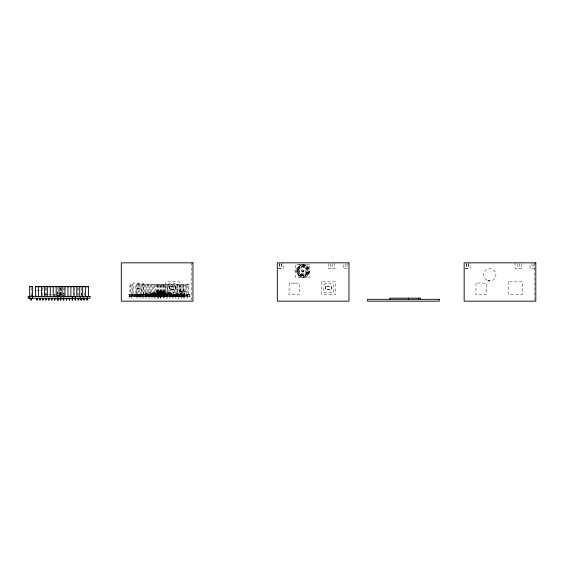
<?xml version="1.0" encoding="UTF-8"?>
<svg xmlns="http://www.w3.org/2000/svg" width="564" height="564" viewBox="0 0 564 564"><rect width="100%" height="100%" fill="white"/><g stroke="black" fill="none" stroke-linecap="round" stroke-linejoin="round"><path stroke-width="0.42" stroke-dasharray="2.82 2.11" d="M51.98 295.05L52.057 295.12M152.245 293.139L152.322 293.139M158.498 293.654L158.512 293.076L163.151 293.076L163.546 294.584M136.728 294.352L137.017 288.324L141.324 288.472L141.36 294.352M151.61 294.013L154.585 294.345C151.786 292.885 151.201 293.238 151.751 294.337M151.688 293.153L154.522 293.139L154.691 294.041M138.927 288.331L138.92 288.789M166.852 294.612L166.902 293.992M45.042 295.606L45.169 294.33L52.452 294.33M145.413 294.584L145.413 292.497L152.696 292.497L152.696 294.584M303.404 270.805C301.465 272.983 302.755 268.281 303.319 271.129M156.848 293.195L156.651 296.438M166.154 294.612L166.274 293.992L171.541 293.992L171.66 294.612M158.547 293.717L158.399 298.06M156.179 296.438L156.545 290.756L160.973 290.953L161.064 296.438M169.207 294.57L169.207 292.942L153.493 292.942L153.493 294.57L153.471 284.616M36.794 295.212L36.752 294.641M307.648 273.632L307.648 267.985M308.952 272.941L307.704 275.105M307.62 273.681L305.244 275.866L300.281 275.866C296.135 274.104 296.135 267.512 300.281 265.75L305.582 265.919M152.463 294.584L153.267 293.611M158.082 293.654L158.512 293.076M130.347 284.616L130.806 285.081L130.806 293.886L131.969 293.886L131.969 285.081L132.434 284.616M136.234 284.616L136.7 285.081L136.7 293.886L137.856 293.886L137.856 285.081L138.321 284.616M139.181 284.616L139.639 285.081L139.639 293.886L140.803 293.886L140.803 285.081L141.268 284.616M142.121 284.616L142.586 285.081L142.586 293.886L143.742 293.886L143.742 285.081L144.208 284.616M145.068 284.616L145.533 285.081L145.533 293.886L146.689 293.886L146.689 285.081L147.155 284.616M148.008 284.616L148.473 285.081L148.473 293.886L149.636 293.886L149.636 285.081L150.094 284.616M150.955 284.616L151.42 285.081L151.42 293.886L152.576 293.886L152.576 285.081L153.041 284.616M155.495 296.438L155.523 285.081L155.988 284.616M156.841 284.616L157.307 285.081L158.928 284.616M159.788 284.616L160.254 285.081L161.875 284.616M162.735 284.616L163.2 285.081L164.822 284.616M156.778 294.38L156.186 294.669M167.304 293.886L167.304 285.081L167.762 284.616M153.239 293.823L170.243 293.886L170.243 285.081L170.709 284.616M171.569 284.616L172.027 285.081L172.027 293.886L173.19 293.886L173.19 285.081L173.656 284.616M174.509 284.616L174.974 285.081L174.974 293.886L176.137 293.886L176.137 285.081L176.595 284.616M179.049 296.438L179.077 285.081L179.542 284.616M181.946 294.584L181.946 296.438L182.024 285.081L182.489 284.616M184.936 296.438L184.971 285.081L185.429 284.616M186.289 284.616L186.754 285.081L188.376 284.616M179.669 294.352L179.444 296.438M157.067 294.239L157.645 293.802M136.89 294.584L136.89 298.074L137.278 298.25L137.658 298.074L137.658 294.584M139.837 294.584L139.837 298.074L140.225 298.25L140.605 298.074L140.605 294.584M142.784 294.584L142.784 298.074L143.171 298.25L143.552 298.074L143.552 294.584M145.723 294.584L145.723 298.074L146.111 298.25L146.492 298.074L146.492 294.584M148.649 293.773L148.67 298.074L149.058 298.25L149.439 298.074L149.46 293.773M151.617 294.584L151.617 298.074L152.005 298.25L152.386 298.074L152.386 294.584L152.35 296.438M154.148 296.438L154.494 293.611L154.557 298.074L155.326 298.074L155.615 293.611M157.504 294.584L157.504 298.074L157.892 298.25L158.272 298.074L158.244 293.541M161.177 297.531L160.486 297.531L160.486 294.584L160.451 298.074L161.219 298.074L161.226 293.611M163.391 294.584L163.391 298.074L163.779 298.25L164.159 298.074L164.124 293.611L164.018 294.817M166.443 293.611L166.338 298.074L166.725 298.25L167.106 298.074L167.106 294.584M169.32 294.521L169.285 298.074L169.672 298.25L170.053 298.074L170.06 293.541L171.921 293.541L171.9 294.584M172.309 294.197L172.224 298.074L172.612 298.25L172.993 298.074L172.993 294.584M175.2 294.584L175.171 298.074L175.559 298.25L175.94 298.074L175.975 294.352L175.143 294.197M176.539 294.584L176.539 293.541L178.104 293.541L178.118 298.074L178.506 298.25L178.887 298.074L178.887 294.584M181.107 294.584L181.058 298.074L181.446 298.25L181.827 298.074L181.827 294.584M184.005 294.584L184.005 298.074L184.393 298.25L184.773 298.074L184.773 294.584M186.945 294.584L186.945 298.074L187.333 298.25L187.713 298.074L187.713 294.584M131.003 294.584L131.003 298.074L131.391 298.25L131.772 298.074L131.772 294.584M186.945 298.074L187.713 298.074M36.773 290.157L37.443 290.157M137.242 283.579L139.167 283.579M293.252 283.579L295.176 283.579M301.507 264.382L304.003 264.382M278.412 268.133L283.248 268.133M465.251 268.133L470.087 268.133M278.412 268.584L283.248 268.584L283.248 262.831M347.191 268.584L343.201 268.584L343.201 262.831M465.251 268.584L470.087 268.584L470.087 262.831M534.827 268.584L530.04 268.584L530.04 263.656M130.806 285.081L131.969 285.081M136.7 285.081L137.856 285.081M139.639 285.081L140.803 285.081M142.586 285.081L143.742 285.081M145.533 285.081L146.689 285.081M148.473 285.081L149.636 285.081M151.42 285.081L152.576 285.081M153.901 284.616L155.523 285.081M165.675 284.616L167.304 285.081M168.622 284.616L170.243 285.081M172.027 285.081L173.19 285.081M174.974 285.081L176.137 285.081M177.456 284.616L179.077 285.081M180.402 284.616L182.024 285.081M183.342 284.616L184.971 285.081M136.728 288.789L139.16 288.789L139.153 288.359M39.325 290.157L40.305 290.157M36.561 290.622L37.534 290.622M156.172 291.172L161.071 291.172M156.418 291.637L165.252 291.637M179.091 291.637L184.978 291.637M57.07 292.589L58.064 292.589M60.017 292.589L60.827 293.005L59.847 293.005M56.837 293.005L58.106 293.005M156.75 293.195L160.105 293.195L159.929 294.584L159.936 291.637M57.993 293.47L57.295 293.47L57.295 287.584M59.699 293.47L61.483 293.47M63.189 293.47L64.423 293.47M81.787 293.47L81.329 293.47L81.329 295.677M84.734 293.47L84.156 293.47L84.156 295.677M153.239 293.52L169.461 293.52M154.74 296.438L154.811 293.611L155.079 294.584M155.883 296.438L156.235 293.611L156.327 296.438L156.418 284.616M157.067 293.654L164.928 293.611L165.012 296.438M165.245 293.611L165.414 296.438M166.401 293.611L166.627 294.584M167.557 293.611L167.783 296.438M168.142 293.611L168.368 294.584M169.44 293.611L170.652 294.478M181.58 293.654L180.127 293.654L180.127 294.584M145.286 293.773L152.823 293.773M156.545 293.717L160.296 293.717M169.44 293.717L170.243 294.584L170.314 296.438M179.077 293.886L177.921 293.886L177.921 285.081M182.024 293.886L180.861 293.886L180.861 285.081M184.971 293.886L183.808 293.886L183.808 285.081M152.823 294.063L144.447 294.063L144.405 296.438M162.918 294.063L161.988 294.063L161.953 296.438M163.243 294.119L164.829 294.119M167.409 294.119L168.974 294.119M170.06 294.119L171.921 294.119M176.539 294.119L178.104 294.119L178.083 294.584M158.879 294.239L162.792 294.239M59.791 294.33L61.384 294.33M136.516 294.352L141.571 294.352M145.984 294.295L146.795 294.295M147.317 294.295L150.792 294.295M151.314 294.295C152.731 295.24 151.42 293.217 152.125 294.415M163.236 294.345L165.788 294.345M135.839 294.436L138.603 294.584M152.414 294.478L152.054 294.584M155.967 294.478L161.452 294.478M162.925 294.478L164.928 294.478M169.863 294.408L169.778 294.803L172.499 294.803M172.415 294.408L172.521 296.438M180.127 294.464L181.58 294.464M166.042 294.634L166.5 294.514M170.786 294.641L171.139 284.616M171.273 294.648L171.717 294.648M54.123 294.775L59.361 294.775M156.186 294.817L165.872 294.803M59.791 294.909L61.384 294.909M169.595 294.894L175.975 294.901M54.222 295L54.976 295M57.027 295.113L61.201 295.113M30.308 295.254L31.817 295.254M57.133 295.374L66.693 295.353M158.237 297.531L157.539 297.531L157.61 293.541M164.124 297.531L163.426 297.531L163.504 293.611M131.003 298.074L131.772 298.074M136.89 298.074L137.658 298.074M139.837 298.074L140.605 298.074M142.784 298.074L143.552 298.074M145.723 298.074L146.492 298.074M148.67 298.074L149.439 298.074M151.617 298.074L152.386 298.074M154.557 298.074L155.326 298.074M157.504 298.074L158.272 298.074M158.406 298.06L158.9 298.06L158.893 291.637M160.451 298.074L161.219 298.074M163.391 298.074L164.159 298.074M166.338 298.074L167.106 298.074M169.285 298.074L170.053 298.074M172.224 298.074L172.993 298.074M175.171 298.074L175.94 298.074M178.118 298.074L178.887 298.074M181.058 298.074L181.827 298.074M184.005 298.074L184.773 298.074M151.596 293.795L154.677 293.781L154.522 293.139M152.632 293.893L152.661 294.415M153.408 293.893L153.436 294.415M154.191 293.893C154.98 295.176 153.549 293.618 154.451 294.175M158.674 293.541L158.956 294.373M488.234 280.794L489.827 281.006L486.746 280.181A6.155 6.155 0 0 1 486.746 269.514A6.155 6.155 0 0 1 495.982 274.851A6.155 6.155 0 0 1 486.746 280.181M305.709 266.004L306.64 266.716M164.018 293.802L164.596 294.239M165.76 294.584L165.76 281.831L179.437 281.831L179.669 296.438M306.858 266.934L307.563 267.851M307.697 266.511L308.952 268.668M68.97 294.775L69.217 295.353M156.799 293.717L157.025 294.584L156.996 291.637M156.693 293.717L156.926 294.584M54.433 295.614L54.278 294.972L54.433 295.635M170.92 293.992L170.934 296.438M154.458 294.422L154.437 293.893M153.683 294.415L153.655 293.893M152.9 294.415L152.879 293.893M152.097 293.9L152.118 294.359M151.85 293.9L151.878 294.415M154.191 293.971L154.219 294.422M163.151 293.076L163.165 293.654M534.827 262.831L534.827 300.485M533.896 263.656L533.896 268.584M532 263.656L532 268.584M521.594 263.677L521.594 268.746L515.052 268.746L515.052 262.831M519.225 263.677L519.225 268.746M517.378 263.677L517.378 268.746M468.409 263.656L468.409 268.584M468.282 263.585L468.282 268.133M466.506 263.656L466.506 268.584M466.428 263.585L466.428 268.133M347.057 263.656L347.057 268.584M345.161 263.656L345.161 268.584M334.755 262.831L334.755 268.746L328.213 268.746L328.213 262.831M332.386 263.677L332.386 268.746M330.532 263.677L330.532 268.746M303.679 265.757L303.679 266.589L301.846 266.589L301.846 265.757M303.679 275.859L303.679 275.028L301.846 275.028L301.846 275.859M281.57 263.656L281.57 268.584M281.443 263.585L281.443 268.133M279.666 263.656L279.666 268.584M279.589 263.585L279.589 268.133M191.295 262.831L191.295 300.485M189.187 294.584L189.187 296.438M189.116 294.584L189.116 296.438M188.806 294.584L188.806 284.616L135.804 284.616L135.839 294.584M187.911 285.081L187.911 293.886L186.754 293.886L186.754 285.081M187.882 294.584L187.882 296.438M187.826 294.584L187.826 296.438M187.565 294.584L187.565 296.438M187.333 294.584L187.333 296.438M187.1 294.584L187.1 296.438M185.859 284.616L185.859 294.584M185.478 294.584L185.478 296.438M184.4 291.637L184.329 296.438M184.181 294.584L184.097 296.438M183.85 291.637L183.85 285.751L183.159 285.751L183.159 291.637M183.836 296.438L183.836 294.584L183.85 297.531L183.159 297.531L183.159 294.584L183.124 296.438M183.709 294.584L183.624 296.438M183.596 294.584L183.596 296.438M182.912 284.616L182.955 296.438M182.856 294.584L182.856 296.438M182.496 291.637L182.496 294.584M182.383 294.584L182.383 296.438M182.271 294.584L182.271 296.438M181.566 291.637L181.58 294.584M181.354 294.584L181.354 296.438M180.91 291.637L180.91 285.751L180.212 285.751L180.212 291.637M180.91 294.584L180.91 297.531L180.212 297.531L180.212 294.584M180.84 294.584L180.896 296.438M180.438 294.584L180.438 294.063L179.507 294.063L179.592 296.438M179.972 284.616L180.008 296.438M179.909 294.584L179.909 296.438M179.768 294.584L179.768 296.438M179.296 294.584L179.296 296.438M179.176 294.584L179.204 296.438M178.732 294.584L178.732 296.438M178.414 294.584L178.414 296.438M178.266 294.584L178.287 296.438M177.935 294.063L177.949 296.438M177.667 294.119L177.674 296.438M177.406 294.584L177.406 296.438M177.23 294.584L177.23 296.438M177.068 294.584L177.068 296.438M177.025 284.616L176.941 296.438M176.56 294.119L176.673 296.438M176.201 294.584L176.102 296.438L176.088 294.584M175.855 294.901L175.855 294.197L169.715 294.204L169.715 294.894M175.644 294.584L175.644 296.438L175.552 294.584M175.467 294.584L175.467 296.438M175.348 294.584L175.348 296.438M174.91 294.197L174.198 294.197M174.875 294.584L174.833 296.438M174.727 294.584L174.727 296.438M174.607 296.438L174.544 294.063L173.62 294.063L173.55 296.438M174.361 294.584L174.361 296.438M174.318 294.584L174.318 296.438M174.121 294.584L174.121 296.438M174.086 284.616L174.022 296.438M173.966 294.197L169.595 294.359L169.609 296.438M173.874 294.584L173.874 296.438L173.754 294.584M173.726 294.584L173.726 296.438M173.409 294.584L173.451 296.438M173.374 294.267L173.289 296.438M173.254 294.197L173.162 296.438M172.817 294.584L172.817 296.438M172.612 294.584L172.612 296.438M172.415 294.295L172.415 294.803M172.119 294.274L172.112 296.438M172.062 294.584L172.062 296.438M171.625 293.541L171.71 296.438M171.604 294.119L171.519 296.438M171.484 294.119L171.484 294.584M171.188 294.119L171.223 296.438M170.793 294.119L170.758 296.438M170.631 294.204L170.61 296.438M170.497 294.119L170.462 296.438M170.356 293.541L170.356 294.584M169.863 294.295L169.863 294.803M169.461 294.584L169.461 296.438M169.087 285.081L169.087 293.886M169.052 294.521L169.115 296.438M168.974 293.541L168.988 296.438M168.735 294.521L168.544 294.119M168.283 294.584L168.255 296.438M168.192 284.616L167.889 294.521M167.719 294.584L167.691 296.438M167.6 293.611L167.543 296.438M167.409 293.541L167.395 296.438M167.254 296.438L167.247 293.611L166.93 296.438M166.14 285.081L166.14 293.886M166.168 294.584L166.168 296.438M165.992 296.438L166.091 293.611L165.788 294.803M165.872 294.408L165.887 296.438M165.605 294.584L165.527 296.438M165.28 293.611L165.28 294.584M165.252 284.616L165.245 294.584M165.16 294.584L165.16 296.438M164.885 293.611L164.892 296.438M164.787 291.637L164.787 294.584M164.667 291.637L164.596 294.817M164.575 294.584L164.575 296.438M164.357 285.081L164.455 296.438M164.307 293.611L164.328 296.438M164.124 291.637L164.124 285.751L163.426 285.751L163.426 291.637M163.905 294.063L163.983 296.438M163.779 291.637L163.863 296.438M163.729 293.611L163.729 294.584M163.2 285.081L163.229 296.438M163.151 293.611L163.13 296.438M162.968 293.611L162.933 294.817M162.883 291.637L162.918 294.584M162.77 291.637L162.792 294.817M162.658 296.438L162.608 293.611L162.559 296.438M162.39 296.438L162.425 292.497L159.238 292.497L159.238 293.654M162.305 284.616L162.305 294.584M162.143 294.845L162.143 293.28L156.581 293.28L156.581 294.845M162.03 293.611L162.101 296.438M161.84 291.637L161.797 294.845M161.727 291.637L161.727 294.584M161.628 294.584L161.628 296.438M161.41 285.081L161.48 296.438M161.304 294.535L161.382 296.438M161.177 291.637L161.177 285.751L160.486 285.751L160.486 291.637M160.832 291.637L160.888 296.438M160.74 294.535L160.747 296.438M160.648 293.611L160.599 296.438M160.254 285.081L160.331 296.438M160.183 294.584L160.183 296.438M160.063 293.611L160.028 294.584M159.823 291.637L159.859 296.438M159.711 293.611L159.711 296.438M159.612 294.535L159.598 296.438M159.485 293.611L159.45 296.438M159.358 284.616L159.344 294.584M159.133 293.611L159.126 296.438M159.027 294.535L158.977 296.438M158.78 291.637L158.731 294.817M158.47 285.081L158.512 294.584M158.237 291.637L158.237 285.751L157.539 285.751L157.539 291.637M158.216 294.535L158.131 296.438M157.885 291.637L157.934 294.584M157.85 294.38L157.828 296.438M157.751 293.611L157.652 296.438M157.307 285.081L157.356 296.438M157.271 293.28L157.243 296.438M157.144 293.541L157.067 294.817M156.877 291.637L156.926 294.845M156.799 293.541L156.771 296.438M156.009 293.611L156.101 294.584M155.742 292.942L154.268 292.942M155.037 293.611L155.037 294.584M154.853 293.611L154.853 296.438M154.367 285.081L154.444 296.438M154.268 293.611L154.268 296.438M153.972 294.584L153.972 296.438M153.824 294.584L153.824 296.438M153.704 294.584L153.676 296.438M153.556 294.584L153.556 296.438M153.267 294.584L153.267 296.438M153.091 294.584L153.091 296.438M152.795 294.584L152.823 296.438M152.675 294.584L152.675 296.438M152.548 294.584L152.548 296.438M152.125 293.773L152.202 296.438M151.913 294.584L151.913 296.438M151.864 294.584L151.864 296.438M151.723 294.119L151.723 294.521M151.497 294.584L151.448 296.438M151.314 293.773L151.392 296.438M151.025 294.584L151.025 296.438M150.877 294.584L150.912 296.438M150.792 293.773L150.792 294.584M150.525 284.616L150.525 294.584M150.468 294.584L150.44 296.438M150.32 294.584L150.32 296.438M149.996 294.584L149.996 296.438M149.848 294.584L149.848 296.438M149.735 294.584L149.735 296.438M149.608 294.584L149.594 296.438M149.263 294.584L149.263 296.438M149.143 294.584L149.122 296.438M149.051 294.119L148.966 296.438M148.501 294.584L148.501 296.438M148.41 294.584L148.41 296.438M148.262 294.584L148.262 296.438M147.937 294.584L147.937 296.438M147.817 294.584L147.789 296.438M147.669 294.584L147.669 296.438M147.585 284.616L147.585 294.584M147.317 293.773L147.345 296.438M147.197 294.584L147.197 296.438M147.084 294.584L147.084 296.438M146.795 293.773L146.795 294.584M146.661 294.584L146.612 296.438M146.386 294.119L146.386 294.521M146.302 294.063L146.344 296.438M146.245 294.119L146.245 294.528M145.984 293.773L145.984 294.584M145.872 294.584L145.872 296.438M145.561 294.584L145.561 296.438M145.138 294.584L145.138 296.438M144.87 294.584L144.87 296.438M144.638 284.616L144.68 294.584M144.504 294.119L144.504 294.528M143.714 294.584L143.714 296.438M143.418 294.584L143.418 283.213L133.224 282.98L133.083 296.438M142.614 294.584L142.614 296.438M142.339 294.584L142.339 296.438M142.22 296.438L142.248 294.436L139.477 294.584M142.079 294.584L142.079 296.438M141.691 284.616L141.754 296.438M141.606 296.438L141.571 294.119L139.689 294.352M141.536 294.119L141.508 294.584M141.338 294.584L141.338 296.438M140.866 294.584L140.845 296.438M140.774 294.584L140.774 296.438M140.506 294.119L140.605 296.438M140.38 294.119L140.457 296.438M140.246 294.119L140.246 294.584M140.133 294.584L140.133 296.438M139.985 294.584L139.985 296.438M139.766 294.584L139.766 296.438M139.604 294.408L139.576 296.438M139.104 294.584L139.132 296.438M139.04 288.331L139.04 288.789M138.885 294.584L138.885 296.438M138.751 284.616L138.836 296.438M138.688 294.584L138.688 296.438M138.483 294.584L138.399 294.119L136.425 294.119L136.375 296.438M138.363 294.584L138.258 296.438M138.222 294.584L138.145 296.438M137.997 294.584L137.997 296.438M137.785 294.584L137.827 296.438M137.263 294.584L137.263 296.438M136.749 294.584L136.749 296.438L136.728 294.006M136.594 294.119L136.58 294.584M135.423 294.584L135.423 296.438M135.247 294.584L135.247 296.438M134.775 294.584L134.775 296.438M134.422 294.584L134.422 296.438M133.95 294.584L133.95 296.438M133.245 294.584L133.245 296.438M132.857 296.438L132.857 284.616L129.917 284.616L129.917 296.438M132.653 294.584L132.653 296.438M132.18 294.584L132.18 296.438M131.877 294.584L131.877 296.438M131.461 294.584L131.461 296.438M130.897 294.584L130.897 296.438M129.6 294.584L129.6 296.438M129.53 294.584L129.53 296.438M81.78 287.788L81.78 295.719M78.833 287.788L78.833 295.719M77.677 287.788L77.677 295.719M74.73 287.788L74.73 295.719M64.113 287.788L64.113 295.719M63.88 287.584L63.88 293.47M63.535 293.47L63.535 295.677M61.166 287.788L61.166 295.719M60.94 287.584L60.827 295.451M60.588 293.47L60.588 295.677M60.242 287.584L60.242 293.47M60.01 287.788L60.01 295.719M57.648 293.47L57.648 295.677M46.445 287.788L46.445 295.719M45.289 287.788L45.289 295.719M42.342 287.788L42.342 295.719M31.725 287.788L31.725 295.719M295.501 270.53L299.385 277.241L306.407 277.107L310.038 270.805L306.139 264.375L299.117 264.509L295.501 270.53M298.511 269.67C296.847 275.07 305.751 277.46 307.006 271.947C308.677 266.546 299.766 264.156 298.511 269.67M307.161 273.131L307.077 273.3A4.984 4.984 0 0 1 305.251 275.126L300.267 275.126A4.984 4.984 0 0 1 300.267 266.49L305.251 266.49A4.984 4.984 0 0 1 307.077 268.316L307.161 273.131M169.355 283.481L167.698 285.13L167.698 292.497L177.498 292.497L177.498 285.13L175.841 283.481L169.355 283.481M169.701 286.145L169.701 289.833L175.841 289.48L175.496 286.145L169.701 286.145M169.757 286.279L169.757 289.692L175.707 289.424L175.439 286.279L169.757 286.279M289.233 282.98L289.001 294.584L299.428 294.584L299.428 283.213L289.233 282.98M321.769 281.831L321.769 294.584L335.679 294.352L335.446 281.831L321.769 281.831M325.357 283.481L323.708 285.13L323.708 292.497L333.507 292.497L333.507 285.13L331.851 283.481L325.357 283.481M325.71 286.145L325.71 289.833L331.851 289.48L331.505 286.145L325.71 286.145M325.766 286.279L325.766 289.692L331.717 289.424L331.449 286.279L325.766 286.279M476.072 282.98L475.84 294.584L486.267 294.584L486.267 283.213L476.072 282.98M508.608 281.831L508.608 294.584L522.518 294.352L522.285 281.831L508.608 281.831M309.354 264.22L295.529 264.22L295.529 277.396L309.354 277.396L309.354 264.22M190.279 294.584L128.465 294.584L128.444 296.438L190.279 296.438L190.279 294.584M186.839 296.438L186.839 294.584L186.783 296.438M175.052 296.438L175.052 294.584L175.002 296.438M299.907 276.536A6.155 6.155 0 0 0 309.142 271.206A6.155 6.155 0 0 0 299.907 265.877A6.155 6.155 0 0 0 299.907 276.536M298.779 274.795A5.647 5.647 0 0 0 308.226 272.264A5.647 5.647 0 0 0 301.31 265.348A5.647 5.647 0 0 0 298.779 274.795M300.859 274.097A3.8 3.8 0 0 0 306.562 270.805A3.8 3.8 0 0 0 300.859 267.519A3.8 3.8 0 0 0 300.859 274.097M302.092 271.961A1.332 1.332 0 0 0 304.095 270.805A1.332 1.332 0 0 0 302.092 269.655A1.332 1.332 0 0 0 302.092 271.961M300.563 274.619A4.399 4.399 0 0 0 307.161 270.805A4.399 4.399 0 0 0 300.563 266.998A4.399 4.399 0 0 0 300.563 274.619M301.183 273.547A3.158 3.158 0 0 0 305.921 270.805A3.158 3.158 0 0 0 301.183 268.069A3.158 3.158 0 0 0 301.183 273.547M302.276 271.651A0.973 0.973 0 0 0 303.735 270.805A0.973 0.973 0 0 0 302.276 269.966A0.973 0.973 0 0 0 302.276 271.651M298.673 274.901A5.795 5.795 0 0 0 308.367 272.299A5.795 5.795 0 0 0 301.275 265.207A5.795 5.795 0 0 0 298.673 274.901"/><path stroke-width="0.85" d="M32.571 296.417L32.571 295.254M31.725 286.907L32.19 286.449M37.612 286.907L38.077 286.449M40.559 286.907L41.024 286.449M43.498 286.907L43.964 286.449M46.445 286.907L46.911 286.449M49.392 286.907L49.858 286.449M52.332 286.907L52.797 286.449M55.279 286.907L55.744 286.449M58.226 286.907L58.691 286.449M61.166 286.907L61.631 286.449M64.113 286.907L64.578 286.449M67.06 286.907L67.518 286.449M69.999 286.907L70.465 286.449M72.946 286.907L73.412 286.449M75.893 286.907L76.351 286.449M78.833 286.907L79.298 286.449M81.78 286.907L82.245 286.449M84.727 286.907L85.185 286.449M87.667 286.907L88.132 286.449M36.646 298.159L37.041 300.076L37.414 298.159M39.593 298.159L39.981 300.076L40.361 298.159M42.54 298.159L42.927 300.076L43.308 298.159M45.48 298.159L45.874 300.076L46.248 298.159M48.426 298.159L48.814 300.076L49.195 298.159M51.373 298.159L51.761 300.076L52.142 298.159M54.313 298.159L54.708 300.076L55.082 298.159M57.295 297.891L57.26 299.907L57.648 300.076L58.029 298.159M60.207 298.159L60.595 300.076L60.975 298.159M63.147 298.159L63.535 300.076L63.88 297.891M66.094 298.159L66.481 300.076L66.862 298.159M69.041 298.159L69.428 300.076L69.809 298.159M71.98 298.159L72.368 300.076L72.749 298.159M74.927 298.159L75.315 300.076L75.696 298.159M77.874 298.159L78.262 300.076L78.643 298.159M80.814 298.159L81.202 300.076L81.583 298.159M83.761 298.159L84.149 300.076L84.529 298.159M86.701 298.159L87.089 300.076L87.476 298.159M30.759 298.159L31.147 300.076L31.528 298.159M86.708 299.907L87.476 299.907M57.295 299.357L57.993 299.357L57.993 297.891M63.88 299.357L63.189 299.357L63.189 297.891M58.162 299.893L58.656 299.893M30.759 299.907L31.528 299.907M36.646 299.907L37.414 299.907M39.593 299.907L40.361 299.907M42.54 299.907L43.308 299.907M45.48 299.907L46.248 299.907M48.426 299.907L49.195 299.907M51.373 299.907L52.142 299.907M54.313 299.907L55.082 299.907M57.26 299.907L58.029 299.907M60.207 299.907L60.975 299.907M63.147 299.907L63.915 299.907M66.094 299.907L66.862 299.907M69.041 299.907L69.809 299.907M71.98 299.907L72.749 299.907M74.927 299.907L75.696 299.907M77.874 299.907L78.643 299.907M80.814 299.907L81.583 299.907M83.761 299.907L84.529 299.907M86.045 286.449L86.511 286.907M83.098 286.449L83.564 286.907M80.159 286.449L80.624 286.907M77.212 286.449L77.677 286.907M74.265 286.449L74.73 286.907M71.325 286.449L71.79 286.907M68.378 286.449L68.843 286.907M65.438 286.449L65.896 286.907M62.491 286.449L62.956 286.907M59.544 286.449L60.01 286.907M56.604 286.449L57.063 286.907M53.658 286.449L54.123 286.907M50.711 286.449L51.176 286.907M47.771 286.449L48.229 286.907M44.824 286.449L45.289 286.907M41.877 286.449L42.342 286.907M38.937 286.449L39.395 286.907M35.99 286.449L36.456 286.907M30.104 286.449L30.562 286.907M420.568 299.336L420.568 298.144L389.872 298.144L389.872 299.336M418.608 298.144L418.608 299.336M408.385 298.144L408.385 299.336M88.562 296.417L88.562 286.449L35.56 286.449L35.61 296.417M87.089 296.417L87.089 298.271M85.615 286.449L85.615 296.417M83.606 297.891L83.606 299.357L82.915 299.357L82.915 297.891M82.675 286.449L82.675 296.417M80.666 297.891L80.666 299.357L79.968 299.357L79.968 297.891M79.728 286.449L79.728 296.417M76.782 286.449L76.782 296.417M75.308 296.417L75.308 298.271M73.842 286.449L73.842 296.417M72.368 296.417L72.368 298.271M70.895 286.449L70.895 296.417M67.948 286.449L67.948 296.417M65.008 286.449L65.008 296.417M62.061 286.449L62.061 296.417M60.94 297.891L60.94 299.357L60.242 299.357L60.242 297.891M59.114 286.449L59.114 296.417M56.174 286.449L56.174 296.417M53.227 286.449L53.227 296.417M50.281 286.449L50.281 296.417M47.341 286.449L47.341 296.417M44.394 286.449L44.394 296.417M41.447 286.449L41.447 296.417M38.507 286.449L38.507 296.417M32.613 298.271L32.613 286.449L29.673 286.449L29.673 298.271M29.356 296.417L29.356 298.271M192.951 262.831L121.309 262.831L121.309 301.169L192.951 301.169L192.951 262.831M348.961 262.831L277.319 262.831L277.319 301.169L348.961 301.169L348.961 262.831M535.8 262.831L464.158 262.831L464.158 301.169L535.8 301.169L535.8 262.831M90.036 296.417L28.221 296.417L28.2 298.271L90.036 298.271L90.036 296.417M439.215 299.336L367.573 299.336L367.573 301.169L439.215 301.169L439.215 299.336"/></g></svg>
